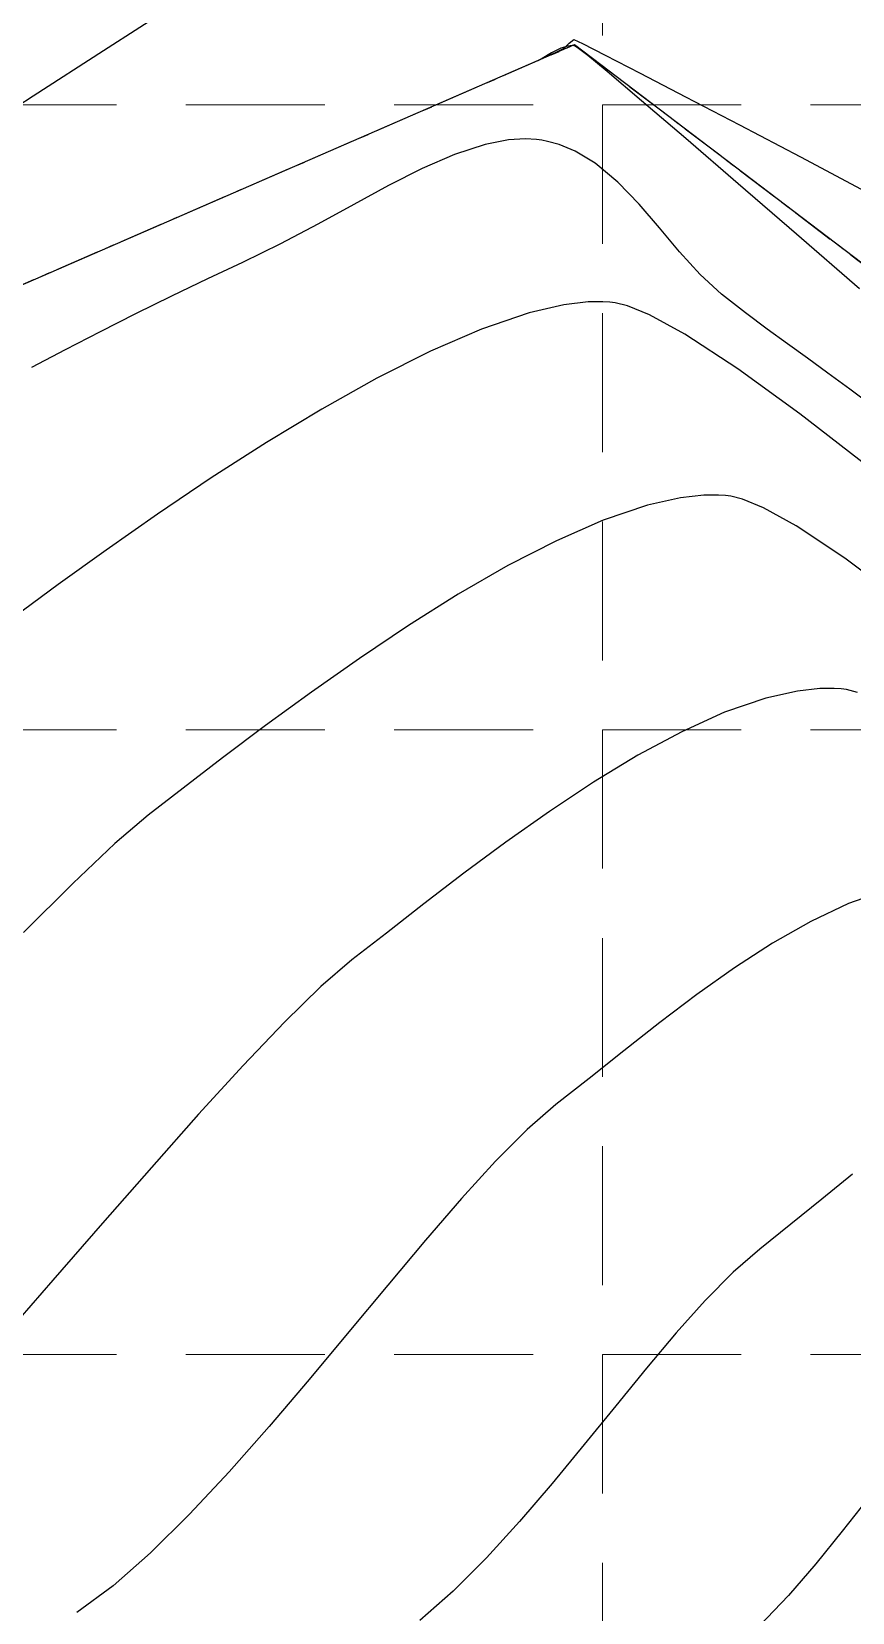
# Model space of a CAD drawing. Header units: inches. Extents: x 2547543 to 2548696, y 7125653 to 7126375.
# Drawn here: x 2548067.14 to 2548090.79, y 7125808.95 to 7125854.49 of the extents above; entities that cross this region are included whole.
import ezdxf

# ---------------------------------------------------------------- set-up
doc = ezdxf.new("R2010")
doc.units = ezdxf.units.IN
doc.header["$MEASUREMENT"] = 0
doc.linetypes.add('CENTER', pattern=[2, 1.25, -0.25, 0.25, -0.25])
doc.linetypes.add('HIDDEN', pattern=[0.375, 0.25, -0.125])
for name, color, linetype in [('CONT-MJR', 6, 'Continuous'), ('CONT-MNR', 14, 'Continuous'), ('GRID', 254, 'HIDDEN'), ('V-AREA', 6, 'Continuous'), ('V-CREEK-CNTR-E', 2, 'CENTER')]:
    doc.layers.add(name, color=color, linetype=linetype)

msp = doc.modelspace()

# ---------------------------------------------------------------- linework, layer by layer
at = {"layer": 'CONT-MJR', "color": 35}
for points, elevation in [([(2548082.47572714, 7125846.61737917), (2548081.469771027, 7125846.383934647)], 560), ([(2548083.596364161, 7125846.70807298), (2548083.167921129, 7125846.700252026)], 560), ([(2548083.800006634, 7125846.697051603), (2548083.596364161, 7125846.70807298)], 560), ([(2548083.95467275, 7125846.676603676), (2548083.800006634, 7125846.697051603)], 560), ([(2548084.306838871, 7125846.585338295), (2548083.95467275, 7125846.676603676)], 560), ([(2548081.469771027, 7125846.383934647), (2548080.099078165, 7125845.915642042)], 560), ([(2548085.956455195, 7125845.774433826), (2548084.937498357, 7125846.327859893)], 560), ([(2548089.270622442, 7125843.481566425), (2548087.488300737, 7125844.777016818)], 560), ([(2548077.086782814, 7125844.502165283), (2548075.501276517, 7125843.615611812)], 560), ([(2548075.501276517, 7125843.615611812), (2548073.900261937, 7125842.648268734)], 560), ([(2548091.264466803, 7125841.932611672), (2548089.270622442, 7125843.481566425)], 560), ([(2548070.763900312, 7125840.588475124), (2548069.284649462, 7125839.554655273)], 560), ([(2548069.284649462, 7125839.554655273), (2548067.902082715, 7125838.557307181)], 560), ([(2548067.902082715, 7125838.557307181), (2548066.644248171, 7125837.625746188)], 560), ([(2548091.219439001, 7125812.209952137), (2548090.492432213, 7125811.285438726)], 565), ([(2548090.492432213, 7125811.285438726), (2548089.736299305, 7125810.350435901)], 565), ([(2548088.94322931, 7125809.432500944), (2548088.105411262, 7125808.559191133)], 565)]:
    msp.add_lwpolyline(points, dxfattribs=dict(at, elevation=elevation))
at = {"layer": 'CONT-MJR', "color": 35, "extrusion": (0.1188759449976773, -0.9929091145220237, 0), "elevation": -6772412.342847629}
msp.add_lwpolyline([(3377106.762390081, 560.0000000000005), (3377106.065252773, 560.0000000000005)], dxfattribs=at)
at = {"layer": 'CONT-MJR', "color": 35, "extrusion": (0.3779805097767157, 0.925813552627598, 0), "elevation": 7560331.54790429}
msp.add_lwpolyline([(334379.4592127958, 560), (334380.1404077127, 560)], dxfattribs=at)
at = {"layer": 'CONT-MJR', "color": 35, "extrusion": (0.3975436245218944, -0.917583275023033, 0), "elevation": -5525584.034424686}
msp.add_lwpolyline([(5170910.295422031, 560), (5170908.693011139, 560)], dxfattribs=at)
at = {"layer": 'CONT-MJR', "color": 35, "extrusion": (-0.5456486575185912, -0.838014046748716, 0), "elevation": -7361918.53532228}
msp.add_lwpolyline([(-1752874.528724418, 560), (-1752876.356671752, 560)], dxfattribs=at)
at = {"layer": 'CONT-MJR', "color": 35, "extrusion": (-0.4497481937120522, 0.8931553964751858, 0), "elevation": 5218493.404332317}
msp.add_lwpolyline([(-5480666.220623842, 560), (-5480664.494216634, 560)], dxfattribs=at)
at = {"layer": 'CONT-MJR', "color": 35, "extrusion": (0.5398780307082115, -0.8417432577446781, 0), "elevation": -4622480.885557283}
msp.add_lwpolyline([(5991909.921864583, 560), (5991908.034739557, 560)], dxfattribs=at)
at = {"layer": 'CONT-MJR', "color": 35, "extrusion": (-0.5580551030134568, 0.8298038937005778, 0), "elevation": 4491086.373572312}
msp.add_lwpolyline([(-6091012.610332701, 560.0000000000005), (-6091010.74496804, 560.0000000000005)], dxfattribs=at)
at = {"layer": 'CONT-MJR', "color": 35, "extrusion": (0.7566974021470658, -0.6537652801915086, 0), "elevation": -2730474.516448992}
msp.add_lwpolyline([(7057934.78077234, 565), (7057933.567691715, 565)], dxfattribs=at)
at = {"layer": 'CONT-MNR', "color": 35}
for points, elevation in [([(2548069.210352406, 7125853.944831527), (2548071.301318508, 7125855.287719624)], 559), ([(2548082.113653368, 7125853.877501758), (2548081.844684193, 7125853.715250207)], 558), ([(2548082.382061022, 7125854.008890037), (2548082.113653368, 7125853.877501758)], 558), ([(2548082.713093043, 7125854.085353911), (2548082.586011771, 7125854.07245491)], 558), ([(2548082.771938827, 7125854.080395701), (2548082.713093043, 7125854.085353911)], 558), ([(2548083.660047624, 7125853.812596763), (2548084.668537295, 7125853.294070318)], 558), ([(2548081.844684193, 7125853.715250207), (2548081.728557613, 7125853.654930958)], 558), ([(2548084.71229208, 7125852.498741517), (2548083.718392395, 7125853.33883426)], 558), ([(2548084.668537295, 7125853.294070318), (2548085.978463936, 7125852.614060119)], 558), ([(2548087.536557843, 7125851.799713113), (2548089.289549309, 7125850.878176248)], 558), ([(2548081.679905355, 7125851.378037467), (2548081.365525325, 7125851.39605283)], 559), ([(2548081.834025914, 7125851.357347653), (2548081.679905355, 7125851.378037467)], 559), ([(2548087.490497357, 7125850.108207618), (2548085.986389727, 7125851.406647596)], 558), ([(2548083.371948997, 7125850.700842638), (2548082.797284255, 7125851.046087664)], 559), ([(2548084.031789378, 7125850.15288005), (2548083.371948997, 7125850.700842638)], 559), ([(2548089.289549309, 7125850.878176248), (2548091.184168631, 7125849.876596468)], 558), ([(2548078.389258876, 7125850.544943258), (2548077.421150616, 7125850.056227945)], 559), ([(2548075.378123434, 7125848.942107484), (2548074.309344264, 7125848.375572973)], 559), ([(2548085.80756422, 7125848.144143397), (2548085.230202128, 7125848.83169781)], 559), ([(2548090.987990648, 7125847.074909996), (2548089.17442699, 7125848.64907671)], 558), ([(2548087.015574151, 7125846.929271081), (2548086.396223275, 7125847.495723613)], 559), ([(2548072.200974959, 7125847.369595264), (2548071.169797397, 7125846.871935723)], 559), ([(2548071.169797397, 7125846.871935723), (2548070.133646358, 7125846.358403668)], 559), ([(2548091.410515043, 7125843.663724566), (2548090.709531575, 7125844.191438014)], 559), ([(2548086.929827978, 7125841.136104497), (2548086.507410128, 7125841.131080941)], 561), ([(2548087.133153569, 7125841.12469046), (2548086.929827978, 7125841.136104497)], 561), ([(2548087.284300131, 7125841.104934837), (2548087.133153569, 7125841.12469046)], 561), ([(2548082.256060936, 7125839.823371246), (2548080.85744416, 7125839.103708595)], 561), ([(2548080.85744416, 7125839.103708595), (2548079.43073734, 7125838.280725322)], 561), ([(2548076.580348375, 7125836.433621943), (2548075.200313634, 7125835.463914352)], 561), ([(2548089.200809972, 7125835.490934135), (2548088.293763638, 7125835.288810346)], 562), ([(2548089.849251625, 7125835.560181308), (2548089.200809972, 7125835.490934135)], 562), ([(2548090.264333335, 7125835.563875284), (2548089.849251625, 7125835.560181308)], 562), ([(2548090.612517972, 7125835.533517639), (2548090.466300504, 7125835.552329317)], 562), ([(2548085.868054252, 7125834.320701083), (2548084.602954536, 7125833.640312176)], 562), ([(2548071.502732793, 7125832.696643084), (2548070.490459313, 7125831.912190689)], 561), ([(2548082.053654404, 7125832.022639983), (2548080.803609726, 7125831.139666363)], 562), ([(2548069.531764935, 7125831.095245674), (2548068.320450532, 7125829.950427496)], 561), ([(2548079.592739133, 7125830.243474172), (2548078.438120494, 7125829.361218244)], 562), ([(2548090.674200973, 7125829.36709545), (2548089.58511237, 7125828.853319784)], 563), ([(2548086.304378115, 7125826.745989628), (2548085.236917904, 7125825.941176407)], 563), ([(2548085.236917904, 7125825.941176407), (2548084.197820308, 7125825.128327208)], 563), ([(2548084.197820308, 7125825.128327208), (2548083.196267535, 7125824.333331397)], 563), ([(2548083.196267535, 7125824.333331397), (2548082.24144179, 7125823.58207834)], 563), ([(2548070.585672082, 7125821.767683812), (2548069.176131375, 7125820.158038429)], 562), ([(2548088.116933028, 7125819.417022165), (2548087.347464456, 7125818.750380222)], 564), ([(2548067.747016953, 7125818.51575415), (2548066.476315753, 7125817.058195896)], 562), ([(2548086.54440357, 7125817.936577309), (2548085.710874976, 7125817.004242526)], 564), ([(2548083.964913092, 7125814.898493745), (2548083.058729016, 7125813.782337947)], 564), ([(2548073.980940075, 7125814.306596497), (2548072.826918751, 7125812.99911291)], 563), ([(2548083.058729016, 7125813.782337947), (2548082.134575658, 7125812.662166674)], 564), ([(2548071.684525795, 7125811.774832384), (2548070.565346958, 7125810.668585726)], 563), ([(2548081.195577627, 7125811.566609026), (2548080.244859527, 7125810.524294103)], 564), ([(2548070.565346958, 7125810.668585726), (2548069.480967989, 7125809.715203746)], 563), ([(2548080.244859527, 7125810.524294103), (2548079.285545968, 7125809.563851002)], 564)]:
    msp.add_lwpolyline(points, dxfattribs=dict(at, elevation=elevation))
at = {"layer": 'CONT-MNR', "color": 35, "extrusion": (0.5415765575036341, -0.8406514333316234, 0), "elevation": -4610384.781210765}
msp.add_lwpolyline([(6001231.067674569, 559), (6001233.482626477, 559)], dxfattribs=at)
at = {"layer": 'CONT-MNR', "color": 35, "extrusion": (0.3932281941749034, -0.9194409101763662, 0), "elevation": -5549823.812431288}
msp.add_lwpolyline([(5144897.33256952, 558.0000000000009), (5144897.702419275, 558.0000000000009)], dxfattribs=at)
at = {"layer": 'CONT-MNR', "color": 35, "extrusion": (0.4284187297782786, -0.9035803184970146, 0), "elevation": -5347135.175059147}
msp.add_lwpolyline([(5355246.225621528, 558), (5355246.506258083, 558)], dxfattribs=at)
at = {"layer": 'CONT-MNR', "color": 35, "extrusion": (0.2975510491376994, -0.954705909250097, 0), "elevation": -6044910.344669267}
msp.add_lwpolyline([(4552974.857383812, 558), (4552974.643757033, 558)], dxfattribs=at)
at = {"layer": 'CONT-MNR', "color": 35, "extrusion": (0.7294454406645654, -0.6840389967638382, 0), "elevation": -3015674.877884573}
msp.add_lwpolyline([(6940909.504815642, 558.0000000000009), (6940909.707817456, 558.0000000000009)], dxfattribs=at)
at = {"layer": 'CONT-MNR', "color": 35, "extrusion": (0.5809827929083289, -0.8139158398412196, 0), "elevation": -4319453.413122889}
msp.add_lwpolyline([(6213923.458897747, 558), (6213923.627826449, 558)], dxfattribs=at)
at = {"layer": 'CONT-MNR', "color": 35, "extrusion": (0.4210918705023005, 0.9070179913303119, 0), "elevation": 7536254.950139431}
msp.add_lwpolyline([(689482.3907089154, 558), (689482.11970369, 558)], dxfattribs=at)
at = {"layer": 'CONT-MNR', "color": 35, "extrusion": (-0.3938323309266866, -0.9191822969992692, 0), "elevation": -7553476.299166538}
msp.add_lwpolyline([(-464239.1212509652, 558), (-464239.1470706831, 558)], dxfattribs=at)
at = {"layer": 'CONT-MNR', "color": 35, "extrusion": (0.5577476758822714, 0.8300105602026548, 0), "elevation": 7335721.385993114}
msp.add_lwpolyline([(1859492.800136629, 558), (1859492.917667024, 558)], dxfattribs=at)
at = {"layer": 'CONT-MNR', "color": 35, "extrusion": (0.612777690478641, 0.7902553397805439, 0), "elevation": 7192652.528148323}
msp.add_lwpolyline([(2352927.91110902, 558.0000000000005), (2352928.247099383, 558.0000000000005)], dxfattribs=at)
at = {"layer": 'CONT-MNR', "color": 35, "extrusion": (-0.4504925684866989, -0.8927801777247616, 0), "elevation": -7509713.78598465}
msp.add_lwpolyline([(-935266.3361226534, 558), (-935265.6038225731, 558)], dxfattribs=at)
at = {"layer": 'CONT-MNR', "color": 35, "extrusion": (0.4849797235733552, -0.8745253956991256, 0), "elevation": -4995972.01491437}
msp.add_lwpolyline([(5684256.717733157, 558.0000000000009), (5684256.902876817, 558.0000000000009)], dxfattribs=at)
at = {"layer": 'CONT-MNR', "color": 35, "extrusion": (0.6349371162220558, 0.7725638215989795, 0), "elevation": 7123049.41565209}
msp.add_lwpolyline([(2555911.474345367, 558.0000000000009), (2555912.198752696, 558.0000000000009)], dxfattribs=at)
at = {"layer": 'CONT-MNR', "color": 35, "extrusion": (0.5430993393328097, -0.8396684510068636, 0), "elevation": -4599500.043618244}
msp.add_lwpolyline([(6009575.229315785, 559), (6009577.481587043, 559)], dxfattribs=at)
at = {"layer": 'CONT-MNR', "color": 35, "extrusion": (-0.6507948854642631, -0.7592535920583825, 0), "elevation": -7068609.604637062}
msp.add_lwpolyline([(-2702824.211984553, 558), (-2702825.890076907, 558)], dxfattribs=at)
at = {"layer": 'CONT-MNR', "color": 35, "extrusion": (0.4632045435961048, 0.8862514038307214, 0), "elevation": 7495581.885399623}
msp.add_lwpolyline([(1042482.532333787, 558.0000000000009), (1042480.774261643, 558.0000000000009)], dxfattribs=at)
at = {"layer": 'CONT-MNR', "color": 35, "extrusion": (0.3108566476083786, -0.9504568084019811, 0), "elevation": -5980726.155459227}
msp.add_lwpolyline([(4636958.404953818, 559.0000000000005), (4636957.473144054, 559.0000000000005)], dxfattribs=at)
at = {"layer": 'CONT-MNR', "color": 35, "extrusion": (0.188504206081257, -0.9820723824085855, 0), "elevation": -6517777.866732868}
msp.add_lwpolyline([(3845652.814201201, 559), (3845652.126206046, 559)], dxfattribs=at)
at = {"layer": 'CONT-MNR', "color": 35, "extrusion": (0.05715734725491809, -0.998365182513283, 0), "elevation": -6968560.358139703}
msp.add_lwpolyline([(2951210.480282521, 559.0000000000009), (2951209.992936861, 559.0000000000009)], dxfattribs=at)
at = {"layer": 'CONT-MNR', "color": 35, "extrusion": (-0.1853328330553493, -0.98267580665837, 0), "elevation": -7474644.955866138}
msp.add_lwpolyline([(1183284.324839185, 559), (1183284.151694407, 559)], dxfattribs=at)
at = {"layer": 'CONT-MNR', "color": 35, "extrusion": (-0.2615148818819196, -0.9651994439255991, 0), "elevation": -7544229.100981997}
msp.add_lwpolyline([(595891.5060091193, 559), (595891.1658697405, 559)], dxfattribs=at)
at = {"layer": 'CONT-MNR', "color": 35, "extrusion": (-0.3787508547528037, -0.9254986710006778, 0), "elevation": -7560054.210355253}
msp.add_lwpolyline([(-340674.9320605951, 559.0000000000009), (-340675.434288024, 559.0000000000009)], dxfattribs=at)
at = {"layer": 'CONT-MNR', "color": 35, "extrusion": (0.3989319039933315, -0.9169805537612318, 0), "elevation": -5517756.61537054}
msp.add_lwpolyline([(5179268.470341656, 559), (5179267.457875764, 559)], dxfattribs=at)
at = {"layer": 'CONT-MNR', "color": 35, "extrusion": (0.4761876335828073, -0.8793436970961959, 0), "elevation": -5052708.376033125}
msp.add_lwpolyline([(5633877.495543025, 559.0000000000009), (5633876.352946438, 559.0000000000009)], dxfattribs=at)
at = {"layer": 'CONT-MNR', "color": 35, "extrusion": (0.7207542562862392, 0.6931906678867441, 0), "elevation": 6776115.238022977}
msp.add_lwpolyline([(3369677.871270196, 559.0000000000009), (3369678.755518618, 559.0000000000009)], dxfattribs=at)
at = {"layer": 'CONT-MNR', "color": 35, "extrusion": (-0.6548601124355597, -0.7557501128950534, 0), "elevation": -7054002.884273879}
msp.add_lwpolyline([(-2740715.366293293, 558), (-2740717.594449935, 558)], dxfattribs=at)
at = {"layer": 'CONT-MNR', "color": 35, "extrusion": (0.4812506307394714, -0.876583042508159, 0), "elevation": -5020135.463232502}
msp.add_lwpolyline([(5662920.149915559, 559), (5662918.96543899, 559)], dxfattribs=at)
at = {"layer": 'CONT-MNR', "color": 35, "extrusion": (0.7596421403826896, 0.6503413092790632, 0), "elevation": 6569866.777079301}
msp.add_lwpolyline([(3755969.973790117, 559), (3755970.874025095, 559)], dxfattribs=at)
at = {"layer": 'CONT-MNR', "color": 35, "extrusion": (-0.4376772040946066, 0.899132173273723, 0), "elevation": 5291845.496808863}
msp.add_lwpolyline([(-5409876.985246524, 559), (-5409875.766074946, 559)], dxfattribs=at)
at = {"layer": 'CONT-MNR', "color": 35, "extrusion": (0.7404022340984301, 0.6721640660895624, 0), "elevation": 6676347.487499238}
msp.add_lwpolyline([(3563261.29284553, 559), (3563262.168612451, 559)], dxfattribs=at)
at = {"layer": 'CONT-MNR', "color": 35, "extrusion": (-0.4229051248501759, 0.906173965293341, 0), "elevation": 5379664.574700687}
msp.add_lwpolyline([(-5322555.178687366, 559.0000000000009), (-5322554.061713194, 559.0000000000009)], dxfattribs=at)
at = {"layer": 'CONT-MNR', "color": 35, "extrusion": (-0.6162524122777441, -0.787548706025133, 0), "elevation": -7182216.298521778}
msp.add_lwpolyline([(-2384576.85084043, 559.0000000000009), (-2384577.727730392, 559.0000000000009)], dxfattribs=at)
at = {"layer": 'CONT-MNR', "color": 35, "extrusion": (0.4516866923376267, -0.8921766259912295, 0), "elevation": -5206584.190861456}
msp.add_lwpolyline([(5491978.586359103, 559), (5491977.435137123, 559)], dxfattribs=at)
at = {"layer": 'CONT-MNR', "color": 35, "extrusion": (-0.6019965269678716, -0.7984987047695322, 0), "elevation": -7223919.061434231}
msp.add_lwpolyline([(-2255089.26285239, 559), (-2255090.044801555, 559)], dxfattribs=at)
at = {"layer": 'CONT-MNR', "color": 35, "extrusion": (0.457833351253569, -0.889038032077327, 0), "elevation": -5168556.94278938}
msp.add_lwpolyline([(5527780.224803397, 559.0000000000009), (5527779.095487842, 559.0000000000009)], dxfattribs=at)
at = {"layer": 'CONT-MNR', "color": 35, "extrusion": (-0.5903175668809432, -0.8071710910530451, 0), "elevation": -7255958.127922764}
msp.add_lwpolyline([(-2149768.061310654, 559), (-2149768.786501591, 559)], dxfattribs=at)
at = {"layer": 'CONT-MNR', "color": 35, "extrusion": (0.4627177975940371, -0.8865056343812622, 0), "elevation": -5138065.566596259}
msp.add_lwpolyline([(5556132.182798259, 559.0000000000005), (5556131.092129001, 559.0000000000005)], dxfattribs=at)
at = {"layer": 'CONT-MNR', "color": 35, "extrusion": (-0.5838894355412959, -0.8118331891856028, 0), "elevation": -7272800.068658336}
msp.add_lwpolyline([(-2092082.043596036, 559.0000000000005), (-2092082.750018064, 559.0000000000005)], dxfattribs=at)
at = {"layer": 'CONT-MNR', "color": 35, "extrusion": (-0.5842330652809287, -0.8115859322539113, 0), "elevation": -7271913.753396543}
msp.add_lwpolyline([(-2095160.003160144, 559.0000000000009), (-2095160.728673537, 559.0000000000009)], dxfattribs=at)
at = {"layer": 'CONT-MNR', "color": 35, "extrusion": (-0.5907987836187412, -0.806818937107091, 0), "elevation": -7254674.928268228}
msp.add_lwpolyline([(-2154092.242641533, 559), (-2154093.025112015, 559)], dxfattribs=at)
at = {"layer": 'CONT-MNR', "color": 35, "extrusion": (-0.2178966878712724, 0.9759718404824645, 0), "elevation": 6399400.747271884}
msp.add_lwpolyline([(-4039557.188686995, 561), (-4039556.209912877, 561)], dxfattribs=at)
at = {"layer": 'CONT-MNR', "color": 35, "extrusion": (0.1095645302475873, -0.9939796847580062, 0), "elevation": -6803761.419892862}
msp.add_lwpolyline([(3313485.659517467, 561), (3313484.985032253, 561)], dxfattribs=at)
at = {"layer": 'CONT-MNR', "color": 35, "extrusion": (0.2484077375984568, 0.9686555610232238, 0), "elevation": 7535450.210759399}
msp.add_lwpolyline([(-698105.2005611605, 561.0000000000009), (-698104.8505469356, 561.0000000000009)], dxfattribs=at)
at = {"layer": 'CONT-MNR', "color": 35, "extrusion": (-0.3200628630229809, 0.9473963076313592, 0), "elevation": 5935447.961816795}
msp.add_lwpolyline([(-4694763.230429683, 561.0000000000005), (-4694761.882561242, 561.0000000000005)], dxfattribs=at)
at = {"layer": 'CONT-MNR', "color": 35, "extrusion": (0.3783497131545863, 0.9256627326169303, 0), "elevation": 7560193.690289842}
msp.add_lwpolyline([(337389.5085232831, 561.0000000000005), (337390.1527697798, 561.0000000000005)], dxfattribs=at)
at = {"layer": 'CONT-MNR', "color": 35, "extrusion": (0.482392130457383, 0.8759553826952531, 0), "elevation": 7471096.287316827}
msp.add_lwpolyline([(1205436.838994211, 561), (1205437.920757699, 561)], dxfattribs=at)
at = {"layer": 'CONT-MNR', "color": 35, "extrusion": (0.4002930627150326, -0.9163871801494274, 0), "elevation": -5510048.611607211}
msp.add_lwpolyline([(5187455.632495627, 561.0000000000009), (5187454.160734497, 561.0000000000009)], dxfattribs=at)
at = {"layer": 'CONT-MNR', "color": 35, "extrusion": (-0.5548898091558039, -0.8319238545053481, 0), "elevation": -7342065.201110363}
msp.add_lwpolyline([(-1834238.287275315, 561), (-1834239.97606852, 561)], dxfattribs=at)
at = {"layer": 'CONT-MNR', "color": 35, "extrusion": (-0.5996980153494451, -0.8002263994557645, 0), "elevation": -7230369.597482983}
msp.add_lwpolyline([(-2234300.32888066, 561), (-2234302.350993753, 561)], dxfattribs=at)
at = {"layer": 'CONT-MNR', "color": 35, "extrusion": (0.5314814097578879, -0.8470699564273119, 0), "elevation": -4681826.673938711}
msp.add_lwpolyline([(5945652.107514625, 561), (5945650.415832433, 561)], dxfattribs=at)
at = {"layer": 'CONT-MNR', "color": 35, "extrusion": (-0.5559426752644958, 0.8312206336585705, 0), "elevation": 4506557.764844876}
msp.add_lwpolyline([(-6079572.105354849, 561), (-6079570.400132736, 561)], dxfattribs=at)
at = {"layer": 'CONT-MNR', "color": 35, "extrusion": (-0.589610423646291, 0.8076877789886643, 0), "elevation": 4253078.520948115}
msp.add_lwpolyline([(-6259516.065949721, 561.0000000000009), (-6259514.430627247, 561.0000000000009)], dxfattribs=at)
at = {"layer": 'CONT-MNR', "color": 35, "extrusion": (0.3254939017605593, -0.9455441395919534, 0), "elevation": -5908404.596264625}
msp.add_lwpolyline([(4728745.884789029, 562), (4728744.626521951, 562)], dxfattribs=at)
at = {"layer": 'CONT-MNR', "color": 35, "extrusion": (-0.05707435846348622, -0.9983699302392783, 0), "elevation": -7259650.571946616}
msp.add_lwpolyline([(2137234.408418307, 562), (2137234.20612138, 562)], dxfattribs=at)
at = {"layer": 'CONT-MNR', "color": 35, "extrusion": (0.2446683654526594, 0.9696068228651881, 0), "elevation": 7532695.917103943}
msp.add_lwpolyline([(-727179.8426520799, 562.0000000000009), (-727179.5107059225, 562.0000000000009)], dxfattribs=at)
at = {"layer": 'CONT-MNR', "color": 35, "extrusion": (0.4118160315471325, -0.9112670059651953, 0), "elevation": -5444195.096205875}
msp.add_lwpolyline([(5256520.747649446, 562), (5256519.391337501, 562)], dxfattribs=at)
at = {"layer": 'CONT-MNR', "color": 35, "extrusion": (-0.6006771908582381, 0.7994916587323823, 0), "elevation": 4166475.383999029}
msp.add_lwpolyline([(-6317490.062288271, 561.0000000000009), (-6317488.511550998, 561.0000000000009)], dxfattribs=at)
at = {"layer": 'CONT-MNR', "color": 35, "extrusion": (0.6083939169292029, -0.7936352070337747, 0), "elevation": -4105080.505325093}
msp.add_lwpolyline([(6357553.952885385, 561.0000000000009), (6357552.520301071, 561.0000000000009)], dxfattribs=at)
at = {"layer": 'CONT-MNR', "color": 35, "extrusion": (0.5188088367518242, -0.8548902800407892, 0), "elevation": -4769837.107486479}
msp.add_lwpolyline([(5875278.221604803, 562.0000000000005), (5875276.727659594, 562.0000000000005)], dxfattribs=at)
at = {"layer": 'CONT-MNR', "color": 35, "extrusion": (-0.5522051567925, 0.8337082612111809, 0), "elevation": 4533800.975319749}
msp.add_lwpolyline([(-6059279.773597118, 562.0000000000009), (-6059278.24771456, 562.0000000000009)], dxfattribs=at)
at = {"layer": 'CONT-MNR', "color": 35, "extrusion": (0.6485950063558786, -0.7611337055539045, 0), "elevation": -3771045.052525278}
msp.add_lwpolyline([(6561201.328794094, 561), (6561200.069233032, 561)], dxfattribs=at)
at = {"layer": 'CONT-MNR', "color": 35, "extrusion": (0.5949064646054504, -0.803794935521893, 0), "elevation": -4211837.239043543}
msp.add_lwpolyline([(6287337.455916398, 562), (6287335.949474219, 562)], dxfattribs=at)
at = {"layer": 'CONT-MNR', "color": 35, "extrusion": (-0.7067832314505518, 0.7074301829440952, 0), "elevation": 3240095.223974631}
msp.add_lwpolyline([(-6838997.557220647, 561.0000000000009), (-6838995.553206812, 561.0000000000009)], dxfattribs=at)
at = {"layer": 'CONT-MNR', "color": 35, "extrusion": (0.3313337599795302, -0.9435136138380977, 0), "elevation": -5879048.553890092}
msp.add_lwpolyline([(4765187.213266088, 563.0000000000005), (4765186.077574805, 563.0000000000005)], dxfattribs=at)
at = {"layer": 'CONT-MNR', "color": 35, "extrusion": (0.6140144806815206, -0.7892947595882052, 0), "elevation": -4059822.713610993}
msp.add_lwpolyline([(6386547.372881757, 562), (6386546.002938773, 562)], dxfattribs=at)
at = {"layer": 'CONT-MNR', "color": 35, "extrusion": (0.4950953970377827, -0.8688386201314949, 0), "elevation": -4929647.883382508}
msp.add_lwpolyline([(5741843.704458111, 563.0000000000005), (5741842.44132962, 563.0000000000005)], dxfattribs=at)
at = {"layer": 'CONT-MNR', "color": 35, "extrusion": (-0.6150474436823176, 0.7884901026771652, 0), "elevation": 4051456.796812672}
msp.add_lwpolyline([(-6391856.392094973, 562.0000000000009), (-6391855.13541322, 562.0000000000009)], dxfattribs=at)
at = {"layer": 'CONT-MNR', "color": 35, "extrusion": (0.5440510169067921, -0.8390521384292429, 0), "elevation": -4592651.279862899}
msp.add_lwpolyline([(6014793.188195698, 563), (6014791.881198469, 563)], dxfattribs=at)
at = {"layer": 'CONT-MNR', "color": 35, "extrusion": (0.6523013169958374, -0.7579597560857014, 0), "elevation": -3738977.091811287}
msp.add_lwpolyline([(6579526.164964944, 562), (6579524.98505931, 562)], dxfattribs=at)
at = {"layer": 'CONT-MNR', "color": 35, "extrusion": (-0.578609012483395, 0.8156050580231773, 0), "elevation": 4337514.636327295}
msp.add_lwpolyline([(-6201300.987067459, 563), (-6201299.654755197, 563)], dxfattribs=at)
at = {"layer": 'CONT-MNR', "color": 35, "extrusion": (0.6985199598325398, -0.7155905712874836, 0), "elevation": -3319293.021618082}
msp.add_lwpolyline([(6800911.156510345, 562), (6800909.684982085, 562)], dxfattribs=at)
at = {"layer": 'CONT-MNR', "color": 35, "extrusion": (0.7235655557932833, -0.6902556674664521, 0), "elevation": -3074942.864173234}
msp.add_lwpolyline([(6914825.022277549, 562.0000000000009), (6914823.307146243, 562.0000000000009)], dxfattribs=at)
at = {"layer": 'CONT-MNR', "color": 35, "extrusion": (0.7383713779863285, -0.6743943269116152, 0), "elevation": -2924191.412487996}
msp.add_lwpolyline([(6979911.14342541, 562), (6979909.235160475, 562)], dxfattribs=at)
at = {"layer": 'CONT-MNR', "color": 35, "extrusion": (0.7472963019228662, -0.6644909609109882, 0), "elevation": -2830880.427977475}
msp.add_lwpolyline([(7018272.176999201, 562.0000000000009), (7018270.12709384, 562.0000000000009)], dxfattribs=at)
at = {"layer": 'CONT-MNR', "color": 35, "extrusion": (0.6548781346000723, -0.7557344962503232, 0), "elevation": -3716547.350087677}
msp.add_lwpolyline([(6592219.704061076, 563), (6592218.605843066, 563)], dxfattribs=at)
at = {"layer": 'CONT-MNR', "color": 35, "extrusion": (0.7085088220897744, -0.7057019548087992, 0), "elevation": -3223368.964518272}
msp.add_lwpolyline([(6846894.396092848, 563), (6846893.10515286, 563)], dxfattribs=at)
at = {"layer": 'CONT-MNR', "color": 35, "extrusion": (0.7389177868869066, -0.6737955952825428, 0), "elevation": -2918525.437278937}
msp.add_lwpolyline([(6982282.001377858, 563.0000000000009), (6982280.54620248, 563.0000000000009)], dxfattribs=at)
at = {"layer": 'CONT-MNR', "color": 35, "extrusion": (0.6295492807234827, -0.7769605544302398, 0), "elevation": -3932333.558891706}
msp.add_lwpolyline([(6465821.875352468, 564), (6465820.7380924, 564)], dxfattribs=at)
at = {"layer": 'CONT-MNR', "color": 35, "extrusion": (0.7564746012210938, -0.65402307123479, 0), "elevation": -2732893.813667046}
msp.add_lwpolyline([(7057005.296663891, 563), (7057003.708987637, 563)], dxfattribs=at)
at = {"layer": 'CONT-MNR', "color": 35, "extrusion": (0.6328867828541115, -0.7742443542503702, 0), "elevation": -3904474.14752121}
msp.add_lwpolyline([(6482682.058135366, 564), (6482680.910733191, 564)], dxfattribs=at)
at = {"layer": 'CONT-MNR', "color": 35, "extrusion": (0.7543686712960779, -0.6564509941853923, 0), "elevation": -2755568.168361919}
msp.add_lwpolyline([(7048178.028438851, 562), (7048175.851407459, 562)], dxfattribs=at)
at = {"layer": 'CONT-MNR', "color": 35, "extrusion": (0.622862508518729, -0.7823313207853537, 0), "elevation": -3987643.1597572}
msp.add_lwpolyline([(6431856.045457456, 564.0000000000005), (6431854.899335572, 564.0000000000005)], dxfattribs=at)
at = {"layer": 'CONT-MNR', "color": 35, "extrusion": (0.7658777921645903, -0.6429861642905643, 0), "elevation": -2630286.73654501}
msp.add_lwpolyline([(7095886.246903927, 563.0000000000005), (7095884.559966721, 563.0000000000005)], dxfattribs=at)
at = {"layer": 'CONT-MNR', "color": 35, "extrusion": (0.7117889078446633, -0.7023934443524522, 0), "elevation": -3191428.065766321}
msp.add_lwpolyline([(6861838.594328625, 564), (6861837.451008036, 564)], dxfattribs=at)
at = {"layer": 'CONT-MNR', "color": 35, "extrusion": (0.7693515454160635, -0.6388256409740571, 0), "elevation": -2591788.210883455}
msp.add_lwpolyline([(7110036.559311367, 563.0000000000009), (7110034.807046195, 563.0000000000009)], dxfattribs=at)
at = {"layer": 'CONT-MNR', "color": 35, "extrusion": (0.7678471021287462, -0.6406331459989305, 0), "elevation": -2608501.597226148}
msp.add_lwpolyline([(7103920.080121364, 563.0000000000009), (7103918.296696932, 563.0000000000009)], dxfattribs=at)
at = {"layer": 'CONT-MNR', "color": 35, "extrusion": (0.7648964254027876, -0.6441532879726983, 0), "elevation": -2641096.800906398}
msp.add_lwpolyline([(7091869.743315875, 564.0000000000009), (7091868.406876691, 564.0000000000009)], dxfattribs=at)
at = {"layer": 'CONT-MNR', "color": 35, "extrusion": (0.7614994491396373, -0.6481655567523078, 0), "elevation": -2678350.46449577}
msp.add_lwpolyline([(7077879.240154645, 563.0000000000009), (7077877.459646673, 563.0000000000009)], dxfattribs=at)
at = {"layer": 'CONT-MNR', "color": 35, "extrusion": (0.7744541418044459, -0.6326300516430904, 0), "elevation": -2534630.466940762}
msp.add_lwpolyline([(7130612.751248618, 564), (7130611.35218421, 564)], dxfattribs=at)
at = {"layer": 'CONT-MNR', "color": 35, "extrusion": (0.731135355952534, -0.6822324320025849, 0), "elevation": -2998474.599078214}
msp.add_lwpolyline([(6948311.745186092, 563.0000000000009), (6948310.07069379, 563.0000000000009)], dxfattribs=at)
at = {"layer": 'CONT-MNR', "color": 35, "extrusion": (0.7592741973507108, -0.6507708454113738, 0), "elevation": -2702578.112887661}
msp.add_lwpolyline([(7068663.254433554, 564.0000000000009), (7068661.811532357, 564.0000000000009)], dxfattribs=at)
at = {"layer": 'CONT-MNR', "color": 35, "extrusion": (0.5936257002163202, -0.8047412801905242, 0), "elevation": -4221833.702767681}
msp.add_lwpolyline([(6280600.477924666, 563), (6280599.188077392, 563)], dxfattribs=at)
at = {"layer": 'CONT-MNR', "color": 35, "extrusion": (0.6610362576102807, -0.750353960557679, 0), "elevation": -3662506.633403805}
msp.add_lwpolyline([(6622379.870256012, 564.0000000000009), (6622378.58448361, 564.0000000000009)], dxfattribs=at)
at = {"layer": 'GRID', "color": 252, "linetype": 'HIDDEN', "lineweight": 0, "ltscale": 16}
for p, q in [((2548083.583313595, 7126356.376313465), (2548083.583313595, 7125726.296813901)), ((2547561.583313602, 7125852.376313472), (2548677.583313586, 7125852.376313472)), ((2547561.583313602, 7125834.376313472), (2548677.583313586, 7125834.376313472)), ((2547561.583313602, 7125816.376313472), (2548677.583313586, 7125816.376313472))]:
    msp.add_line(p, q, dxfattribs=at)
at = {"layer": 'V-AREA', "color": 5}
for p, q in [((2548055.046, 7125842.0697), (2548082.783099998, 7125854.1128)), ((2548082.783099998, 7125854.1128), (2548122.543499999, 7125823.8797))]:
    msp.add_line(p, q, dxfattribs=at)
at = {"layer": 'V-CREEK-CNTR-E', "color": 5}
for p, q in [((2548055.046, 7125842.0697), (2548082.7831, 7125854.1128)), ((2548082.7831, 7125854.1128), (2548122.5435, 7125823.8797))]:
    msp.add_line(p, q, dxfattribs=at)

doc.saveas('drawing.dxf')
